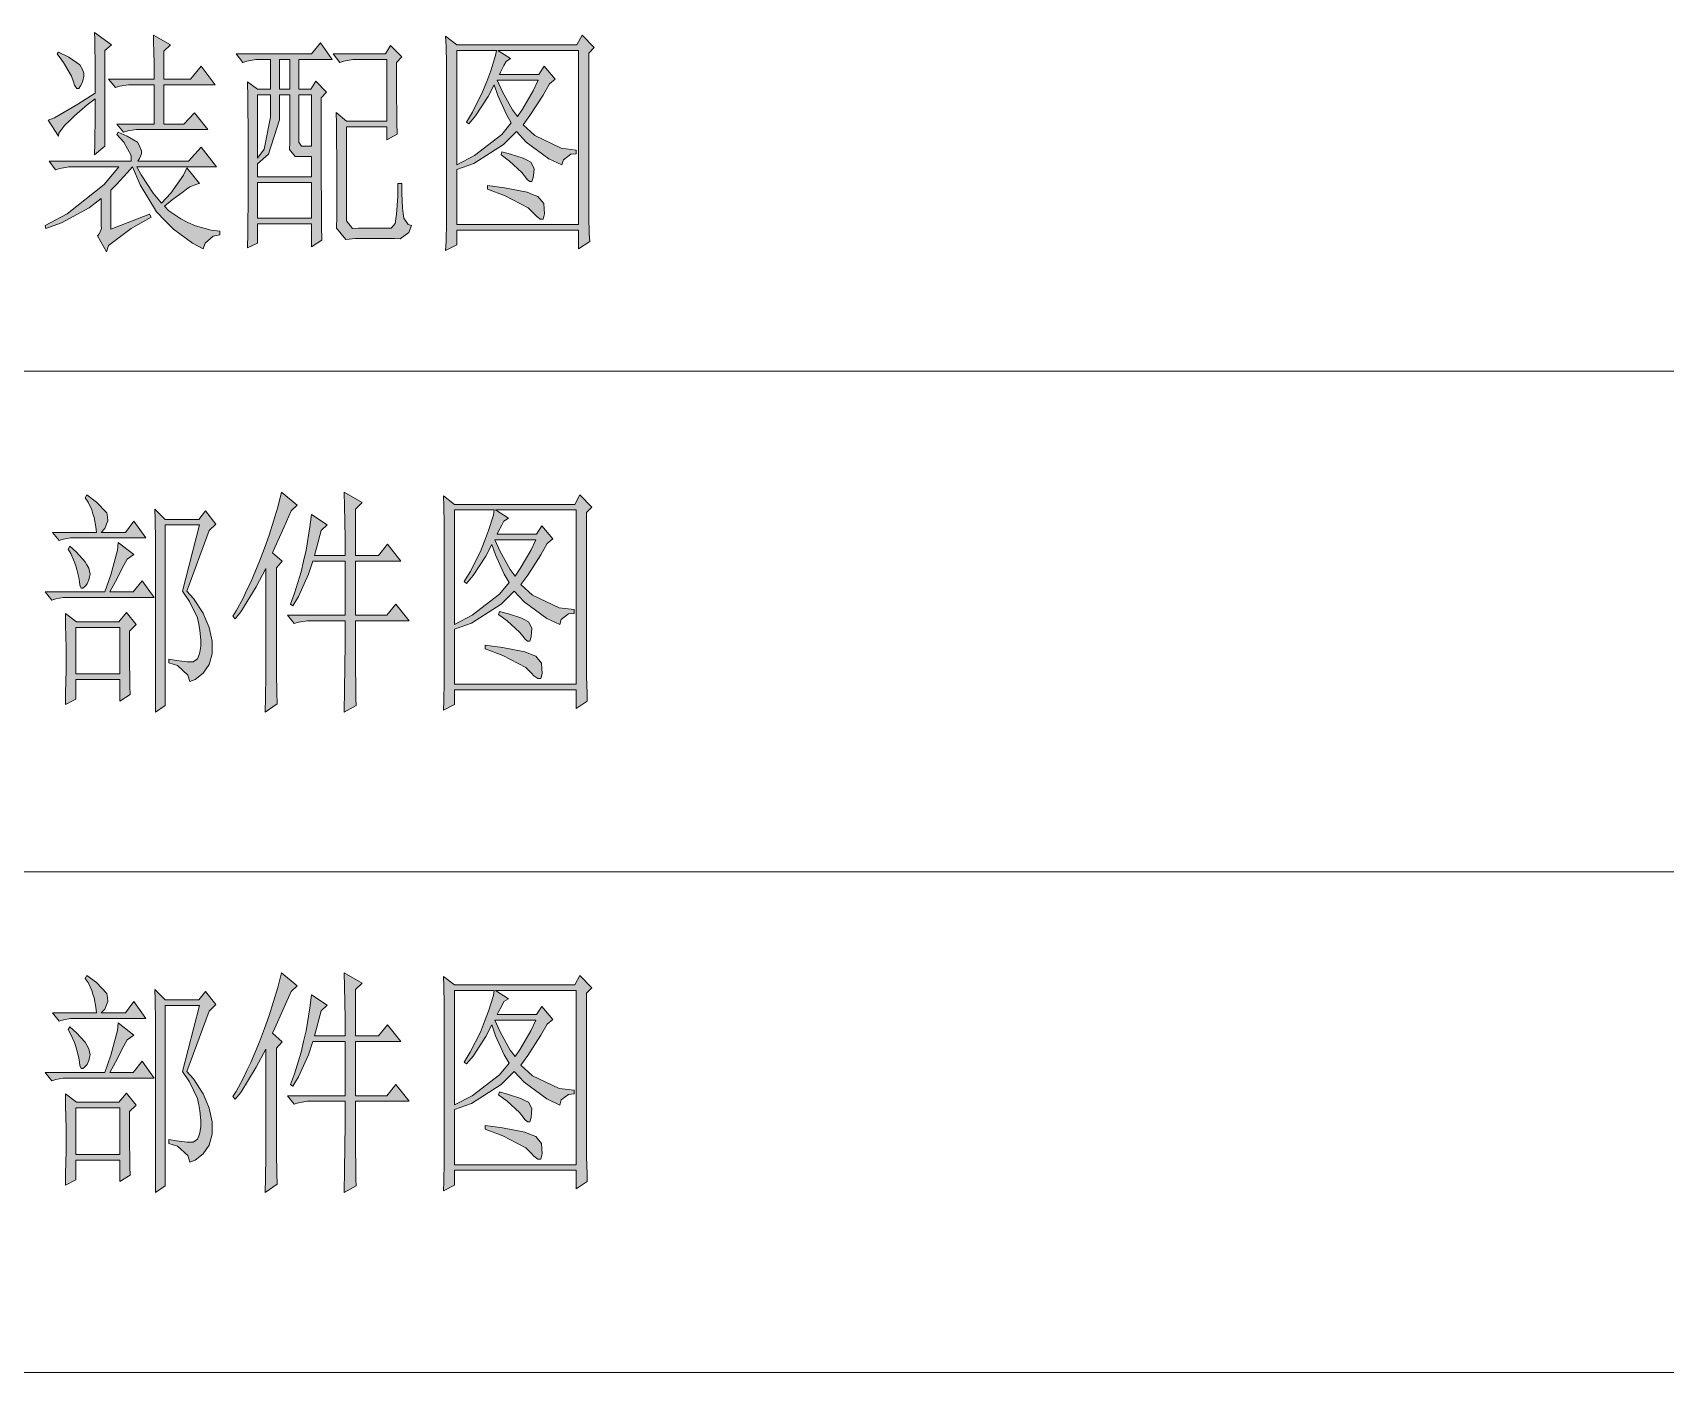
# Model space of a CAD drawing. Header units: millimetres. Extents: x 0 to 207, y 0 to 293.
# Drawn here: x 104.08 to 129.78, y 196.33 to 217.43 of the extents above; entities that cross this region are included whole.
import ezdxf

# ---------------------------------------------------------------- set-up
doc = ezdxf.new("R2010")
doc.units = ezdxf.units.MM

msp = doc.modelspace()

# ---------------------------------------------------------------- hatches: boundary and pattern name
h = msp.add_hatch(color=0)
h.dxf.hatch_style = 2
h.paths.add_polyline_path([(105.212444, 217.148833), (105.212444, 215.638944), (105.050167, 215.504889), (105.053694, 215.688333), (105.06075, 216.129306), (105.06075, 216.386833), (104.937278, 216.291583), (104.736194, 216.118722), (104.655056, 216.041111), (104.577444, 215.9635), (104.48925, 215.843556), (104.485722, 215.797694), (104.319917, 216.048167), (104.418694, 216.086972), (104.789111, 216.298639), (105.06075, 216.475028), (105.06075, 216.848972), (105.053694, 217.325222), (105.050167, 217.427528), (105.318278, 217.237028)])
h = msp.add_hatch(color=0)
h.dxf.hatch_style = 2
h.paths.add_polyline_path([(105.272417, 216.69375), (105.988556, 216.69375), (105.988556, 216.944222), (105.9815, 217.289944), (105.977972, 217.385194), (106.246083, 217.237028), (106.14025, 217.134722), (106.14025, 216.69375), (106.563583, 216.69375), (106.729389, 216.898361), (106.951639, 216.605556), (106.14025, 216.605556), (106.14025, 215.988194), (106.45775, 215.988194), (106.623556, 216.164583), (106.831694, 215.903528), (105.787472, 215.903528), (105.713389, 215.903528), (105.572278, 215.878833), (105.50525, 215.857667), (105.399417, 215.988194), (105.988556, 215.988194), (105.988556, 216.605556), (105.660472, 216.605556), (105.582861, 216.605556), (105.44175, 216.584389), (105.37825, 216.563222)])
h = msp.add_hatch(color=0)
h.paths.add_polyline_path([(108.61675, 216.400944), (108.61675, 215.504889), (108.623806, 214.383056), (108.630861, 214.157278), (108.465056, 214.054972), (108.465056, 214.418333), (107.618389, 214.418333), (107.618389, 214.111417), (107.456111, 214.037333), (107.463167, 214.266639), (107.466694, 214.912222), (107.466694, 215.332028), (107.466694, 215.748306), (107.463167, 216.408), (107.456111, 216.651417), (107.618389, 216.535), (107.819472, 216.535), (107.819472, 217.004194), (107.667778, 217.004194), (107.590167, 217.004194), (107.449056, 216.9795), (107.385556, 216.958333), (107.279722, 217.092389), (108.465056, 217.092389), (108.606167, 217.268778), (108.793139, 217.004194), (108.2675, 217.004194), (108.2675, 216.535), (108.454472, 216.535), (108.535611, 216.665528), (108.701417, 216.489139)])
h.paths.add_polyline_path([(107.960583, 216.446806), (107.960583, 216.055222), (107.79125, 215.515472), (107.618389, 215.36025), (107.618389, 215.155639), (108.465056, 215.155639), (108.465056, 215.476667), (108.302778, 215.476667), (108.207528, 215.476667), (108.119333, 215.586028), (108.126389, 215.695389), (108.126389, 216.446806)])
h.paths.add_polyline_path([(107.618389, 215.067444), (107.618389, 214.506528), (108.465056, 214.506528), (108.465056, 215.067444)])
h.paths.add_polyline_path([(108.2675, 216.446806), (108.2675, 215.769472), (108.2675, 215.702444), (108.306306, 215.638944), (108.348639, 215.638944), (108.465056, 215.638944), (108.465056, 216.446806)])
h.paths.add_polyline_path([(107.618389, 216.446806), (107.618389, 215.448444), (107.720694, 215.593083), (107.819472, 216.094028), (107.819472, 216.446806)])
h.paths.add_polyline_path([(107.960583, 217.004194), (107.960583, 216.535), (108.126389, 216.535), (108.126389, 217.004194)])
h = msp.add_hatch(color=0)
h.dxf.hatch_style = 2
h.paths.add_polyline_path([(109.805611, 216.958333), (109.805611, 216.577333), (109.809139, 216.012889), (109.816194, 215.829444), (109.650389, 215.74125), (109.650389, 215.945861), (109.018917, 215.945861), (109.018917, 214.59825), (109.018917, 214.464194), (109.110639, 214.340722), (109.205889, 214.347778), (109.675083, 214.347778), (109.720944, 214.347778), (109.780917, 214.421861), (109.7915, 214.495944), (109.805611, 214.5665), (109.82325, 214.845194), (109.826778, 215.053333), (109.88675, 215.053333), (109.88675, 214.898111), (109.897333, 214.66175), (109.911444, 214.580611), (109.922028, 214.503), (109.985528, 214.40775), (110.038444, 214.390111), (109.996111, 214.28075), (109.862056, 214.178444), (109.770333, 214.1855), (109.1565, 214.1855), (109.004806, 214.171389), (108.860167, 214.347778), (108.863694, 214.538278), (108.863694, 215.183861), (108.860167, 215.998778), (108.853111, 216.168111), (109.018917, 216.034056), (109.650389, 216.034056), (109.650389, 217.004194), (109.191778, 217.004194), (109.117694, 217.004194), (108.976583, 216.9795), (108.913083, 216.958333), (108.80725, 217.092389), (109.629222, 217.092389), (109.710361, 217.222917), (109.88675, 217.046528)])
h = msp.add_hatch(color=0)
h.paths.add_polyline_path([(112.832444, 217.1065), (112.832444, 214.668806), (112.832444, 214.524167), (112.8395, 214.259583), (112.846556, 214.139639), (112.670167, 214.023222), (112.670167, 214.316028), (110.754583, 214.316028), (110.754583, 214.083194), (110.578194, 213.995), (110.58525, 214.139639), (110.592306, 214.443028), (110.592306, 214.594722), (110.592306, 216.813694), (110.592306, 216.937167), (110.58525, 217.215861), (110.578194, 217.371083), (110.754583, 217.237028), (112.645472, 217.237028), (112.726611, 217.385194), (112.917111, 217.194694)])
h.paths.add_polyline_path([(110.754583, 214.404222), (112.670167, 214.404222), (112.670167, 217.148833), (111.400167, 217.148833), (111.60125, 217.018306), (111.530694, 216.972444), (111.495417, 216.908944), (111.4425, 216.803111), (111.424861, 216.767833), (112.04575, 216.767833), (112.130417, 216.898361), (112.303278, 216.69375), (112.211556, 216.619667), (112.112778, 216.443278), (111.904639, 216.12225), (111.798806, 215.974083), (111.98225, 215.808278), (112.398528, 215.607194), (112.634889, 215.578972), (112.634889, 215.519), (112.546694, 215.511944), (112.433806, 215.42375), (112.409111, 215.346139), (112.2045, 215.441389), (111.848194, 215.702444), (111.692972, 215.871778), (111.488361, 215.667167), (111.019167, 215.367306), (110.754583, 215.272056)])
h.paths.add_polyline_path([(110.754583, 217.148833), (110.754583, 215.346139), (111.02975, 215.490778), (111.460139, 215.822389), (111.611833, 216.005833), (111.534222, 216.136361), (111.400167, 216.43975), (111.343722, 216.605556), (111.248472, 216.422111), (111.047389, 216.115194), (110.941556, 215.991722), (110.906278, 216.019944), (111.001528, 216.175167), (111.160278, 216.492667), (111.223778, 216.658472), (111.290806, 216.824278), (111.364889, 217.067694), (111.379, 217.148833)])
h.paths.add_polyline_path([(111.389583, 216.679639), (111.470722, 216.496194), (111.629472, 216.210444), (111.707083, 216.108139), (111.788222, 216.224556), (111.954028, 216.510306), (112.035167, 216.679639)])
h = msp.add_hatch(color=0)
h.dxf.hatch_style = 2
h.paths.add_polyline_path([(104.485722, 217.120611), (104.644472, 217.039472), (104.820861, 216.923056), (104.842028, 216.88425), (104.863194, 216.848972), (104.884361, 216.789), (104.884361, 216.767833), (104.884361, 216.739611), (104.866722, 216.669056), (104.849083, 216.626722), (104.831444, 216.587917), (104.803222, 216.549111), (104.789111, 216.549111), (104.771472, 216.549111), (104.736194, 216.5985), (104.718556, 216.651417), (104.690333, 216.739611), (104.559806, 216.958333), (104.461028, 217.092389)])
h = msp.add_hatch(color=0)
h.dxf.hatch_style = 2
h.paths.add_polyline_path([(105.625194, 215.402583), (105.625194, 215.490778), (105.512306, 215.702444), (105.399417, 215.825917), (105.424111, 215.857667), (105.565222, 215.797694), (105.7275, 215.702444), (105.748667, 215.667167), (105.766306, 215.628361), (105.787472, 215.568389), (105.787472, 215.547222), (105.787472, 215.519), (105.75925, 215.444917), (105.731028, 215.402583), (106.528306, 215.402583), (106.729389, 215.621306), (106.972806, 215.314389), (105.716917, 215.314389), (105.783944, 215.187389), (105.974444, 214.901639), (106.104972, 214.742889), (106.253139, 214.901639), (106.450694, 215.180333), (106.503611, 215.300278), (106.704694, 215.049806), (106.658833, 215.04275), (106.553, 214.996889), (106.500083, 214.961611), (106.443639, 214.922806), (106.270778, 214.792278), (106.150833, 214.697028), (106.221389, 214.622944), (106.408361, 214.495944), (106.52125, 214.4395), (106.637667, 214.386583), (106.884611, 214.316028), (107.022194, 214.301917), (107.022194, 214.241944), (106.919889, 214.220778), (106.792889, 214.111417), (106.761139, 214.023222), (106.591806, 214.111417), (106.291944, 214.333667), (106.157889, 214.47125), (106.027361, 214.605306), (105.769833, 215.028639), (105.646361, 215.314389), (105.565222, 215.219139), (105.395889, 215.035694), (105.307694, 214.9475), (105.307694, 214.330139), (105.918, 214.5665), (105.942694, 214.520639), (105.625194, 214.34425), (105.272417, 214.072611), (105.237139, 213.977361), (105.096028, 214.227833), (105.131306, 214.263111), (105.159528, 214.34425), (105.156, 214.390111), (105.156, 214.813444), (104.9655, 214.668806), (104.531583, 214.432444), (104.284639, 214.34425), (104.274056, 214.390111), (104.619778, 214.573556), (105.201861, 215.035694), (105.434694, 215.314389), (104.718556, 215.314389), (104.644472, 215.314389), (104.503361, 215.289694), (104.436333, 215.268528), (104.334028, 215.402583)])
h = msp.add_hatch(color=0)
h.dxf.hatch_style = 2
h.paths.add_polyline_path([(111.460139, 215.55075), (111.60125, 215.511944), (111.798806, 215.448444), (111.858778, 215.416694), (111.91875, 215.388472), (111.971667, 215.289694), (111.964611, 215.219139), (111.957556, 215.148583), (111.936389, 215.081556), (111.91875, 215.081556), (111.901111, 215.081556), (111.858778, 215.116833), (111.834083, 215.152111), (111.777639, 215.226194), (111.583611, 215.402583), (111.449556, 215.504889)])
h = msp.add_hatch(color=0)
h.dxf.hatch_style = 2
h.paths.add_polyline_path([(111.237889, 215.021583), (111.506, 214.982778), (111.862306, 214.91575), (111.946972, 214.880472), (112.031639, 214.848722), (112.123361, 214.735833), (112.130417, 214.654694), (112.133944, 214.573556), (112.112778, 214.492417), (112.081028, 214.492417), (112.063389, 214.492417), (112.006944, 214.538278), (111.964611, 214.580611), (111.876417, 214.668806), (111.513056, 214.859306), (111.237889, 214.961611)])
h = msp.add_hatch(color=0)
h.dxf.hatch_style = 2
h.paths.add_polyline_path([(104.390472, 209.557056), (105.081917, 209.557056), (105.071333, 209.64525), (105.043111, 209.793417), (105.025472, 209.849861), (105.007833, 209.909833), (104.947861, 210.033306), (104.905528, 210.100333), (104.930222, 210.146194), (105.081917, 210.033306), (105.244194, 209.863972), (105.254778, 209.800472), (105.261833, 209.736972), (105.212444, 209.617028), (105.152472, 209.557056), (105.540528, 209.557056), (105.671056, 209.733444), (105.858028, 209.468861), (104.718556, 209.468861), (104.672694, 209.468861), (104.559806, 209.447694), (104.496306, 209.426528)])
h = msp.add_hatch(color=0)
h.dxf.hatch_style = 2
h.paths.add_polyline_path([(107.738333, 206.727778), (107.741861, 206.953556), (107.748917, 207.306333), (107.748917, 207.429806), (107.748917, 208.985556), (107.597222, 208.699806), (107.353806, 208.304694), (107.265611, 208.195333), (107.230333, 208.237667), (107.279722, 208.318806), (107.389083, 208.523417), (107.449056, 208.650417), (107.512556, 208.773889), (107.650139, 209.101972), (107.724222, 209.310111), (107.801833, 209.514722), (107.935889, 209.955694), (107.995861, 210.188528), (108.242806, 209.983917), (108.147556, 209.895722), (108.034667, 209.64525), (107.890028, 209.317167), (107.85475, 209.236028), (108.006444, 209.101972), (107.914722, 208.999667), (107.914722, 207.475667), (107.914722, 207.341611), (107.91825, 207.034694), (107.925306, 206.858306)])
h = msp.add_hatch(color=0)
h.dxf.hatch_style = 2
h.paths.add_polyline_path([(108.994222, 209.193694), (108.994222, 209.472389), (108.987167, 209.969806), (108.980111, 210.188528), (109.262333, 210.029778), (109.1565, 209.923944), (109.1565, 209.193694), (109.523389, 209.193694), (109.660972, 209.370083), (109.872639, 209.1055), (109.1565, 209.1055), (109.1565, 208.251778), (109.650389, 208.251778), (109.7915, 208.428167), (110.003167, 208.163583), (109.1565, 208.163583), (109.1565, 207.606194), (109.163556, 206.939444), (109.170611, 206.830083), (108.980111, 206.727778), (108.987167, 207.084083), (108.994222, 207.80375), (108.994222, 208.163583), (108.475639, 208.163583), (108.401556, 208.163583), (108.260444, 208.142417), (108.193417, 208.12125), (108.087583, 208.251778), (108.994222, 208.251778), (108.994222, 209.1055), (108.48975, 209.1055), (108.419194, 208.897361), (108.260444, 208.548111), (108.17225, 208.399944), (108.136972, 208.428167), (108.200472, 208.5975), (108.302778, 208.936167), (108.341583, 209.1055), (108.380389, 209.274833), (108.440361, 209.641722), (108.465056, 209.839278), (108.712, 209.677), (108.61675, 209.588806), (108.595583, 209.507667), (108.542667, 209.310111), (108.510917, 209.193694)])
h = msp.add_hatch(color=0)
h.paths.add_polyline_path([(112.797167, 209.8675), (112.797167, 207.429806), (112.797167, 207.285167), (112.804222, 207.020583), (112.80775, 206.900639), (112.634889, 206.784222), (112.634889, 207.077028), (110.719306, 207.077028), (110.719306, 206.844194), (110.542917, 206.756), (110.549972, 206.900639), (110.5535, 207.204028), (110.5535, 207.355722), (110.5535, 209.574694), (110.5535, 209.698167), (110.549972, 209.976861), (110.542917, 210.132083), (110.719306, 209.998028), (112.610194, 209.998028), (112.691333, 210.146194), (112.878306, 209.955694)])
h.paths.add_polyline_path([(110.719306, 207.165222), (112.634889, 207.165222), (112.634889, 209.909833), (111.364889, 209.909833), (111.565972, 209.779306), (111.495417, 209.733444), (111.460139, 209.669944), (111.407222, 209.564111), (111.389583, 209.528833), (112.010472, 209.528833), (112.091611, 209.659361), (112.268, 209.45475), (112.176278, 209.380667), (112.073972, 209.204278), (111.869361, 208.88325), (111.763528, 208.735083), (111.946972, 208.569278), (112.36325, 208.368194), (112.599611, 208.339972), (112.599611, 208.28), (112.511417, 208.272944), (112.398528, 208.18475), (112.373833, 208.107139), (112.169222, 208.202389), (111.812917, 208.463444), (111.657694, 208.632778), (111.453083, 208.428167), (110.983889, 208.128306), (110.719306, 208.033056)])
h.paths.add_polyline_path([(110.719306, 209.909833), (110.719306, 208.107139), (110.994472, 208.251778), (111.424861, 208.583389), (111.576556, 208.766833), (111.498944, 208.897361), (111.364889, 209.20075), (111.304917, 209.366556), (111.213194, 209.183111), (111.012111, 208.876194), (110.906278, 208.752722), (110.871, 208.780944), (110.96625, 208.936167), (111.125, 209.253667), (111.1885, 209.419472), (111.252, 209.585278), (111.329611, 209.828694), (111.340194, 209.909833)])
h.paths.add_polyline_path([(111.354306, 209.440639), (111.435444, 209.257194), (111.594194, 208.971444), (111.671806, 208.869139), (111.752944, 208.985556), (111.91875, 209.271306), (111.999889, 209.440639)])
h = msp.add_hatch(color=0)
h.dxf.hatch_style = 2
h.paths.add_polyline_path([(106.009722, 206.727778), (106.009722, 209.250139), (106.009722, 209.426528), (106.006194, 209.761667), (105.999139, 209.923944), (106.164944, 209.761667), (106.690583, 209.761667), (106.796417, 209.895722), (106.962222, 209.687583), (106.856389, 209.585278), (106.503611, 208.632778), (106.609444, 208.516361), (106.761139, 208.283528), (106.810528, 208.170639), (106.856389, 208.05775), (106.90225, 207.842556), (106.90225, 207.743778), (106.90225, 207.645), (106.856389, 207.475667), (106.810528, 207.408639), (106.761139, 207.338083), (106.634139, 207.239306), (106.549472, 207.207556), (106.52125, 207.309861), (106.358972, 207.458028), (106.221389, 207.503889), (106.221389, 207.560333), (106.341333, 207.539167), (106.507139, 207.518), (106.556528, 207.518), (106.605917, 207.518), (106.672944, 207.567389), (106.690583, 207.620306), (106.708222, 207.669694), (106.725861, 207.764944), (106.725861, 207.810806), (106.725861, 207.860194), (106.708222, 208.011889), (106.690583, 208.110667), (106.672944, 208.209444), (106.545944, 208.4705), (106.433056, 208.632778), (106.704694, 209.673472), (106.164944, 209.673472), (106.164944, 206.830083)])
h = msp.add_hatch(color=0)
h.dxf.hatch_style = 2
h.paths.add_polyline_path([(105.212444, 208.618667), (105.307694, 208.890306), (105.413528, 209.278361), (105.424111, 209.398306), (105.671056, 209.207806), (105.565222, 209.133722), (105.512306, 209.038472), (105.37825, 208.780944), (105.293583, 208.618667), (105.656944, 208.618667), (105.798056, 208.795056), (105.988556, 208.530472), (104.602139, 208.530472), (104.556278, 208.530472), (104.443389, 208.509306), (104.379889, 208.488139), (104.274056, 208.618667)])
h = msp.add_hatch(color=0)
h.dxf.hatch_style = 2
h.paths.add_polyline_path([(104.662111, 209.338333), (104.767944, 209.243083), (104.902, 209.094917), (104.930222, 209.045528), (104.958444, 208.992611), (104.979611, 208.897361), (104.972556, 208.855028), (104.961972, 208.809167), (104.93375, 208.745667), (104.912583, 208.720972), (104.891417, 208.699806), (104.866722, 208.678639), (104.842028, 208.678639), (104.820861, 208.728028), (104.813806, 208.780944), (104.803222, 208.847972), (104.771472, 208.971444), (104.753833, 209.031417), (104.736194, 209.087861), (104.67975, 209.221917), (104.637417, 209.292472)])
h = msp.add_hatch(color=0)
h.paths.add_polyline_path([(104.591556, 206.844194), (104.595083, 207.027639), (104.602139, 207.383944), (104.602139, 207.560333), (104.602139, 207.736722), (104.595083, 208.096556), (104.591556, 208.28), (104.767944, 208.149472), (105.434694, 208.149472), (105.554639, 208.297639), (105.706333, 208.103611), (105.6005, 208.001306), (105.6005, 207.627361), (105.607556, 207.129944), (105.611083, 207.002944), (105.448806, 206.900639), (105.448806, 207.239306), (104.753833, 207.239306), (104.753833, 206.928861)])
h.paths.add_polyline_path([(104.753833, 208.061278), (104.753833, 207.3275), (105.448806, 207.3275), (105.448806, 208.061278)])
h = msp.add_hatch(color=0)
h.dxf.hatch_style = 2
h.paths.add_polyline_path([(111.424861, 208.31175), (111.565972, 208.272944), (111.763528, 208.209444), (111.8235, 208.177694), (111.883472, 208.149472), (111.936389, 208.050694), (111.929333, 207.980139), (111.922278, 207.909583), (111.901111, 207.842556), (111.883472, 207.842556), (111.865833, 207.842556), (111.8235, 207.877833), (111.798806, 207.916639), (111.742361, 207.987194), (111.548333, 208.163583), (111.41075, 208.265889)])
h = msp.add_hatch(color=0)
h.dxf.hatch_style = 2
h.paths.add_polyline_path([(111.199083, 207.782583), (111.470722, 207.743778), (111.827028, 207.67675), (111.911694, 207.641472), (111.996361, 207.609722), (112.088083, 207.496833), (112.091611, 207.415694), (112.098667, 207.334556), (112.073972, 207.253417), (112.04575, 207.253417), (112.028111, 207.253417), (111.968139, 207.299278), (111.929333, 207.341611), (111.841139, 207.429806), (111.477778, 207.620306), (111.199083, 207.722611)])
h = msp.add_hatch(color=0)
h.dxf.hatch_style = 2
h.paths.add_polyline_path([(104.390472, 201.989972), (105.081917, 201.989972), (105.071333, 202.078167), (105.043111, 202.226333), (105.025472, 202.282778), (105.007833, 202.34275), (104.947861, 202.466222), (104.905528, 202.53325), (104.930222, 202.579111), (105.081917, 202.466222), (105.244194, 202.293361), (105.254778, 202.233389), (105.261833, 202.169889), (105.212444, 202.049944), (105.152472, 201.989972), (105.540528, 201.989972), (105.671056, 202.166361), (105.858028, 201.901778), (104.718556, 201.901778), (104.672694, 201.901778), (104.559806, 201.880611), (104.496306, 201.859444)])
h = msp.add_hatch(color=0)
h.dxf.hatch_style = 2
h.paths.add_polyline_path([(107.738333, 199.160694), (107.741861, 199.386472), (107.748917, 199.73925), (107.748917, 199.862722), (107.748917, 201.418472), (107.597222, 201.132722), (107.353806, 200.737611), (107.265611, 200.62825), (107.230333, 200.670583), (107.279722, 200.751722), (107.389083, 200.956333), (107.449056, 201.079806), (107.512556, 201.206806), (107.650139, 201.534889), (107.724222, 201.743028), (107.801833, 201.947639), (107.935889, 202.388611), (107.995861, 202.621444), (108.242806, 202.416833), (108.147556, 202.328639), (108.034667, 202.078167), (107.890028, 201.750083), (107.85475, 201.668944), (108.006444, 201.534889), (107.914722, 201.432583), (107.914722, 199.908583), (107.914722, 199.774528), (107.91825, 199.467611), (107.925306, 199.291222)])
h = msp.add_hatch(color=0)
h.dxf.hatch_style = 2
h.paths.add_polyline_path([(108.994222, 201.626611), (108.994222, 201.905306), (108.987167, 202.402722), (108.980111, 202.621444), (109.262333, 202.459167), (109.1565, 202.356861), (109.1565, 201.626611), (109.523389, 201.626611), (109.660972, 201.799472), (109.872639, 201.538417), (109.1565, 201.538417), (109.1565, 200.684694), (109.650389, 200.684694), (109.7915, 200.861083), (110.003167, 200.5965), (109.1565, 200.5965), (109.1565, 200.039111), (109.163556, 199.372361), (109.170611, 199.263), (108.980111, 199.160694), (108.987167, 199.517), (108.994222, 200.236667), (108.994222, 200.5965), (108.475639, 200.5965), (108.401556, 200.5965), (108.260444, 200.575333), (108.193417, 200.550639), (108.087583, 200.684694), (108.994222, 200.684694), (108.994222, 201.538417), (108.48975, 201.538417), (108.419194, 201.330278), (108.260444, 200.981028), (108.17225, 200.832861), (108.136972, 200.861083), (108.200472, 201.030417), (108.302778, 201.369083), (108.341583, 201.538417), (108.380389, 201.704222), (108.440361, 202.071111), (108.465056, 202.272194), (108.712, 202.109917), (108.61675, 202.021722), (108.595583, 201.940583), (108.542667, 201.743028), (108.510917, 201.626611)])
h = msp.add_hatch(color=0)
h.paths.add_polyline_path([(112.797167, 202.300417), (112.797167, 199.862722), (112.797167, 199.714556), (112.804222, 199.4535), (112.80775, 199.333556), (112.634889, 199.217139), (112.634889, 199.509944), (110.719306, 199.509944), (110.719306, 199.277111), (110.542917, 199.188917), (110.549972, 199.333556), (110.5535, 199.636944), (110.5535, 199.788639), (110.5535, 202.007611), (110.5535, 202.131083), (110.549972, 202.409778), (110.542917, 202.565), (110.719306, 202.430944), (112.610194, 202.430944), (112.691333, 202.579111), (112.878306, 202.385083)])
h.paths.add_polyline_path([(110.719306, 199.598139), (112.634889, 199.598139), (112.634889, 202.34275), (111.364889, 202.34275), (111.565972, 202.212222), (111.495417, 202.166361), (111.460139, 202.102861), (111.407222, 201.997028), (111.389583, 201.96175), (112.010472, 201.96175), (112.091611, 202.092278), (112.268, 201.887667), (112.176278, 201.813583), (112.073972, 201.637194), (111.869361, 201.316167), (111.763528, 201.168), (111.946972, 200.998667), (112.36325, 200.801111), (112.599611, 200.772889), (112.599611, 200.712917), (112.511417, 200.705861), (112.398528, 200.617667), (112.373833, 200.536528), (112.169222, 200.635306), (111.812917, 200.896361), (111.657694, 201.065694), (111.453083, 200.861083), (110.983889, 200.561222), (110.719306, 200.465972)])
h.paths.add_polyline_path([(110.719306, 202.34275), (110.719306, 200.540056), (110.994472, 200.684694), (111.424861, 201.016306), (111.576556, 201.19975), (111.498944, 201.330278), (111.364889, 201.630139), (111.304917, 201.799472), (111.213194, 201.616028), (111.012111, 201.309111), (110.906278, 201.185639), (110.871, 201.213861), (110.96625, 201.369083), (111.125, 201.686583), (111.1885, 201.852389), (111.252, 202.018194), (111.329611, 202.261611), (111.340194, 202.34275)])
h.paths.add_polyline_path([(111.354306, 201.873556), (111.435444, 201.690111), (111.594194, 201.404361), (111.671806, 201.302056), (111.752944, 201.418472), (111.91875, 201.704222), (111.999889, 201.873556)])
h = msp.add_hatch(color=0)
h.dxf.hatch_style = 2
h.paths.add_polyline_path([(106.009722, 199.160694), (106.009722, 201.683056), (106.009722, 201.859444), (106.006194, 202.194583), (105.999139, 202.356861), (106.164944, 202.194583), (106.690583, 202.194583), (106.796417, 202.328639), (106.962222, 202.1205), (106.856389, 202.018194), (106.503611, 201.065694), (106.609444, 200.949278), (106.761139, 200.716444), (106.810528, 200.603556), (106.856389, 200.490667), (106.90225, 200.275472), (106.90225, 200.176694), (106.90225, 200.077917), (106.856389, 199.908583), (106.810528, 199.838028), (106.761139, 199.771), (106.634139, 199.672222), (106.549472, 199.640472), (106.52125, 199.742778), (106.358972, 199.890944), (106.221389, 199.933278), (106.221389, 199.99325), (106.341333, 199.972083), (106.507139, 199.950917), (106.556528, 199.950917), (106.605917, 199.950917), (106.672944, 200.000306), (106.690583, 200.053222), (106.708222, 200.102611), (106.725861, 200.197861), (106.725861, 200.243722), (106.725861, 200.293111), (106.708222, 200.444806), (106.690583, 200.543583), (106.672944, 200.642361), (106.545944, 200.903417), (106.433056, 201.065694), (106.704694, 202.106389), (106.164944, 202.106389), (106.164944, 199.263)])
h = msp.add_hatch(color=0)
h.dxf.hatch_style = 2
h.paths.add_polyline_path([(105.212444, 201.051583), (105.307694, 201.323222), (105.413528, 201.711278), (105.424111, 201.831222), (105.671056, 201.640722), (105.565222, 201.566639), (105.512306, 201.471389), (105.37825, 201.213861), (105.293583, 201.051583), (105.656944, 201.051583), (105.798056, 201.227972), (105.988556, 200.963389), (104.602139, 200.963389), (104.556278, 200.963389), (104.443389, 200.942222), (104.379889, 200.921056), (104.274056, 201.051583)])
h = msp.add_hatch(color=0)
h.dxf.hatch_style = 2
h.paths.add_polyline_path([(104.662111, 201.77125), (104.767944, 201.676), (104.902, 201.527833), (104.930222, 201.478444), (104.958444, 201.425528), (104.979611, 201.330278), (104.972556, 201.287944), (104.961972, 201.242083), (104.93375, 201.178583), (104.912583, 201.153889), (104.891417, 201.132722), (104.866722, 201.111556), (104.842028, 201.111556), (104.820861, 201.160944), (104.813806, 201.213861), (104.803222, 201.280889), (104.771472, 201.404361), (104.753833, 201.460806), (104.736194, 201.520778), (104.67975, 201.651306), (104.637417, 201.725389)])
h = msp.add_hatch(color=0)
h.dxf.hatch_style = 2
h.paths.add_polyline_path([(111.424861, 200.744667), (111.565972, 200.705861), (111.763528, 200.642361), (111.8235, 200.610611), (111.883472, 200.582389), (111.936389, 200.483611), (111.929333, 200.413056), (111.922278, 200.3425), (111.901111, 200.275472), (111.883472, 200.275472), (111.865833, 200.275472), (111.8235, 200.31075), (111.798806, 200.346028), (111.742361, 200.420111), (111.548333, 200.5965), (111.41075, 200.698806)])
h = msp.add_hatch(color=0)
h.paths.add_polyline_path([(104.591556, 199.273583), (104.595083, 199.457028), (104.602139, 199.816861), (104.602139, 199.99325), (104.602139, 200.169639), (104.595083, 200.529472), (104.591556, 200.712917), (104.767944, 200.582389), (105.434694, 200.582389), (105.554639, 200.727028), (105.706333, 200.536528), (105.6005, 200.434222), (105.6005, 200.060278), (105.607556, 199.562861), (105.611083, 199.435861), (105.448806, 199.333556), (105.448806, 199.672222), (104.753833, 199.672222), (104.753833, 199.361778)])
h.paths.add_polyline_path([(104.753833, 200.494194), (104.753833, 199.760417), (105.448806, 199.760417), (105.448806, 200.494194)])
h = msp.add_hatch(color=0)
h.dxf.hatch_style = 2
h.paths.add_polyline_path([(111.199083, 200.2155), (111.470722, 200.176694), (111.827028, 200.109667), (111.911694, 200.074389), (111.996361, 200.042639), (112.088083, 199.92975), (112.091611, 199.848611), (112.098667, 199.767472), (112.073972, 199.686333), (112.04575, 199.686333), (112.028111, 199.686333), (111.968139, 199.732194), (111.929333, 199.774528), (111.841139, 199.862722), (111.477778, 200.053222), (111.199083, 200.155528)])

# ---------------------------------------------------------------- linework, layer by layer
at = {"color": 0, "lineweight": 0}
for points in [[(105.212444, 217.148833), (105.212444, 215.638944), (105.050167, 215.504889), (105.053694, 215.688333), (105.06075, 216.129306), (105.06075, 216.386833), (104.937278, 216.291583), (104.736194, 216.118722), (104.655056, 216.041111), (104.577444, 215.9635), (104.48925, 215.843556), (104.485722, 215.797694), (104.319917, 216.048167), (104.418694, 216.086972), (104.789111, 216.298639), (105.06075, 216.475028), (105.06075, 216.848972), (105.053694, 217.325222), (105.050167, 217.427528), (105.318278, 217.237028)], [(105.272417, 216.69375), (105.988556, 216.69375), (105.988556, 216.944222), (105.9815, 217.289944), (105.977972, 217.385194), (106.246083, 217.237028), (106.14025, 217.134722), (106.14025, 216.69375), (106.563583, 216.69375), (106.729389, 216.898361), (106.951639, 216.605556), (106.14025, 216.605556), (106.14025, 215.988194), (106.45775, 215.988194), (106.623556, 216.164583), (106.831694, 215.903528), (105.787472, 215.903528), (105.713389, 215.903528), (105.572278, 215.878833), (105.50525, 215.857667), (105.399417, 215.988194), (105.988556, 215.988194), (105.988556, 216.605556), (105.660472, 216.605556), (105.582861, 216.605556), (105.44175, 216.584389), (105.37825, 216.563222)], [(108.61675, 216.400944), (108.61675, 215.504889), (108.623806, 214.383056), (108.630861, 214.157278), (108.465056, 214.054972), (108.465056, 214.418333), (107.618389, 214.418333), (107.618389, 214.111417), (107.456111, 214.037333), (107.463167, 214.266639), (107.466694, 214.912222), (107.466694, 215.332028), (107.466694, 215.748306), (107.463167, 216.408), (107.456111, 216.651417), (107.618389, 216.535), (107.819472, 216.535), (107.819472, 217.004194), (107.667778, 217.004194), (107.590167, 217.004194), (107.449056, 216.9795), (107.385556, 216.958333), (107.279722, 217.092389), (108.465056, 217.092389), (108.606167, 217.268778), (108.793139, 217.004194), (108.2675, 217.004194), (108.2675, 216.535), (108.454472, 216.535), (108.535611, 216.665528), (108.701417, 216.489139)], [(109.805611, 216.958333), (109.805611, 216.577333), (109.809139, 216.012889), (109.816194, 215.829444), (109.650389, 215.74125), (109.650389, 215.945861), (109.018917, 215.945861), (109.018917, 214.59825), (109.018917, 214.464194), (109.110639, 214.340722), (109.205889, 214.347778), (109.675083, 214.347778), (109.720944, 214.347778), (109.780917, 214.421861), (109.7915, 214.495944), (109.805611, 214.5665), (109.82325, 214.845194), (109.826778, 215.053333), (109.88675, 215.053333), (109.88675, 214.898111), (109.897333, 214.66175), (109.911444, 214.580611), (109.922028, 214.503), (109.985528, 214.40775), (110.038444, 214.390111), (109.996111, 214.28075), (109.862056, 214.178444), (109.770333, 214.1855), (109.1565, 214.1855), (109.004806, 214.171389), (108.860167, 214.347778), (108.863694, 214.538278), (108.863694, 215.183861), (108.860167, 215.998778), (108.853111, 216.168111), (109.018917, 216.034056), (109.650389, 216.034056), (109.650389, 217.004194), (109.191778, 217.004194), (109.117694, 217.004194), (108.976583, 216.9795), (108.913083, 216.958333), (108.80725, 217.092389), (109.629222, 217.092389), (109.710361, 217.222917), (109.88675, 217.046528)], [(112.832444, 217.1065), (112.832444, 214.668806), (112.832444, 214.524167), (112.8395, 214.259583), (112.846556, 214.139639), (112.670167, 214.023222), (112.670167, 214.316028), (110.754583, 214.316028), (110.754583, 214.083194), (110.578194, 213.995), (110.58525, 214.139639), (110.592306, 214.443028), (110.592306, 214.594722), (110.592306, 216.813694), (110.592306, 216.937167), (110.58525, 217.215861), (110.578194, 217.371083), (110.754583, 217.237028), (112.645472, 217.237028), (112.726611, 217.385194), (112.917111, 217.194694)], [(104.485722, 217.120611), (104.644472, 217.039472), (104.820861, 216.923056), (104.842028, 216.88425), (104.863194, 216.848972), (104.884361, 216.789), (104.884361, 216.767833), (104.884361, 216.739611), (104.866722, 216.669056), (104.849083, 216.626722), (104.831444, 216.587917), (104.803222, 216.549111), (104.789111, 216.549111), (104.771472, 216.549111), (104.736194, 216.5985), (104.718556, 216.651417), (104.690333, 216.739611), (104.559806, 216.958333), (104.461028, 217.092389)], [(107.960583, 217.004194), (107.960583, 216.535), (108.126389, 216.535), (108.126389, 217.004194)], [(110.754583, 214.404222), (112.670167, 214.404222), (112.670167, 217.148833), (111.400167, 217.148833), (111.60125, 217.018306), (111.530694, 216.972444), (111.495417, 216.908944), (111.4425, 216.803111), (111.424861, 216.767833), (112.04575, 216.767833), (112.130417, 216.898361), (112.303278, 216.69375), (112.211556, 216.619667), (112.112778, 216.443278), (111.904639, 216.12225), (111.798806, 215.974083), (111.98225, 215.808278), (112.398528, 215.607194), (112.634889, 215.578972), (112.634889, 215.519), (112.546694, 215.511944), (112.433806, 215.42375), (112.409111, 215.346139), (112.2045, 215.441389), (111.848194, 215.702444), (111.692972, 215.871778), (111.488361, 215.667167), (111.019167, 215.367306), (110.754583, 215.272056)], [(110.754583, 217.148833), (110.754583, 215.346139), (111.02975, 215.490778), (111.460139, 215.822389), (111.611833, 216.005833), (111.534222, 216.136361), (111.400167, 216.43975), (111.343722, 216.605556), (111.248472, 216.422111), (111.047389, 216.115194), (110.941556, 215.991722), (110.906278, 216.019944), (111.001528, 216.175167), (111.160278, 216.492667), (111.223778, 216.658472), (111.290806, 216.824278), (111.364889, 217.067694), (111.379, 217.148833)], [(111.389583, 216.679639), (111.470722, 216.496194), (111.629472, 216.210444), (111.707083, 216.108139), (111.788222, 216.224556), (111.954028, 216.510306), (112.035167, 216.679639)], [(107.960583, 216.446806), (107.960583, 216.055222), (107.79125, 215.515472), (107.618389, 215.36025), (107.618389, 215.155639), (108.465056, 215.155639), (108.465056, 215.476667), (108.302778, 215.476667), (108.207528, 215.476667), (108.119333, 215.586028), (108.126389, 215.695389), (108.126389, 216.446806)], [(107.618389, 216.446806), (107.618389, 215.448444), (107.720694, 215.593083), (107.819472, 216.094028), (107.819472, 216.446806)], [(108.2675, 216.446806), (108.2675, 215.769472), (108.2675, 215.702444), (108.306306, 215.638944), (108.348639, 215.638944), (108.465056, 215.638944), (108.465056, 216.446806)], [(105.625194, 215.402583), (105.625194, 215.490778), (105.512306, 215.702444), (105.399417, 215.825917), (105.424111, 215.857667), (105.565222, 215.797694), (105.7275, 215.702444), (105.748667, 215.667167), (105.766306, 215.628361), (105.787472, 215.568389), (105.787472, 215.547222), (105.787472, 215.519), (105.75925, 215.444917), (105.731028, 215.402583), (106.528306, 215.402583), (106.729389, 215.621306), (106.972806, 215.314389), (105.716917, 215.314389), (105.783944, 215.187389), (105.974444, 214.901639), (106.104972, 214.742889), (106.253139, 214.901639), (106.450694, 215.180333), (106.503611, 215.300278), (106.704694, 215.049806), (106.658833, 215.04275), (106.553, 214.996889), (106.500083, 214.961611), (106.443639, 214.922806), (106.270778, 214.792278), (106.150833, 214.697028), (106.221389, 214.622944), (106.408361, 214.495944), (106.52125, 214.4395), (106.637667, 214.386583), (106.884611, 214.316028), (107.022194, 214.301917), (107.022194, 214.241944), (106.919889, 214.220778), (106.792889, 214.111417), (106.761139, 214.023222), (106.591806, 214.111417), (106.291944, 214.333667), (106.157889, 214.47125), (106.027361, 214.605306), (105.769833, 215.028639), (105.646361, 215.314389), (105.565222, 215.219139), (105.395889, 215.035694), (105.307694, 214.9475), (105.307694, 214.330139), (105.918, 214.5665), (105.942694, 214.520639), (105.625194, 214.34425), (105.272417, 214.072611), (105.237139, 213.977361), (105.096028, 214.227833), (105.131306, 214.263111), (105.159528, 214.34425), (105.156, 214.390111), (105.156, 214.813444), (104.9655, 214.668806), (104.531583, 214.432444), (104.284639, 214.34425), (104.274056, 214.390111), (104.619778, 214.573556), (105.201861, 215.035694), (105.434694, 215.314389), (104.718556, 215.314389), (104.644472, 215.314389), (104.503361, 215.289694), (104.436333, 215.268528), (104.334028, 215.402583)], [(111.460139, 215.55075), (111.60125, 215.511944), (111.798806, 215.448444), (111.858778, 215.416694), (111.91875, 215.388472), (111.971667, 215.289694), (111.964611, 215.219139), (111.957556, 215.148583), (111.936389, 215.081556), (111.91875, 215.081556), (111.901111, 215.081556), (111.858778, 215.116833), (111.834083, 215.152111), (111.777639, 215.226194), (111.583611, 215.402583), (111.449556, 215.504889)], [(107.618389, 215.067444), (107.618389, 214.506528), (108.465056, 214.506528), (108.465056, 215.067444)], [(111.237889, 215.021583), (111.506, 214.982778), (111.862306, 214.91575), (111.946972, 214.880472), (112.031639, 214.848722), (112.123361, 214.735833), (112.130417, 214.654694), (112.133944, 214.573556), (112.112778, 214.492417), (112.081028, 214.492417), (112.063389, 214.492417), (112.006944, 214.538278), (111.964611, 214.580611), (111.876417, 214.668806), (111.513056, 214.859306), (111.237889, 214.961611)], [(104.390472, 209.557056), (105.081917, 209.557056), (105.071333, 209.64525), (105.043111, 209.793417), (105.025472, 209.849861), (105.007833, 209.909833), (104.947861, 210.033306), (104.905528, 210.100333), (104.930222, 210.146194), (105.081917, 210.033306), (105.244194, 209.863972), (105.254778, 209.800472), (105.261833, 209.736972), (105.212444, 209.617028), (105.152472, 209.557056), (105.540528, 209.557056), (105.671056, 209.733444), (105.858028, 209.468861), (104.718556, 209.468861), (104.672694, 209.468861), (104.559806, 209.447694), (104.496306, 209.426528)], [(107.738333, 206.727778), (107.741861, 206.953556), (107.748917, 207.306333), (107.748917, 207.429806), (107.748917, 208.985556), (107.597222, 208.699806), (107.353806, 208.304694), (107.265611, 208.195333), (107.230333, 208.237667), (107.279722, 208.318806), (107.389083, 208.523417), (107.449056, 208.650417), (107.512556, 208.773889), (107.650139, 209.101972), (107.724222, 209.310111), (107.801833, 209.514722), (107.935889, 209.955694), (107.995861, 210.188528), (108.242806, 209.983917), (108.147556, 209.895722), (108.034667, 209.64525), (107.890028, 209.317167), (107.85475, 209.236028), (108.006444, 209.101972), (107.914722, 208.999667), (107.914722, 207.475667), (107.914722, 207.341611), (107.91825, 207.034694), (107.925306, 206.858306)], [(108.994222, 209.193694), (108.994222, 209.472389), (108.987167, 209.969806), (108.980111, 210.188528), (109.262333, 210.029778), (109.1565, 209.923944), (109.1565, 209.193694), (109.523389, 209.193694), (109.660972, 209.370083), (109.872639, 209.1055), (109.1565, 209.1055), (109.1565, 208.251778), (109.650389, 208.251778), (109.7915, 208.428167), (110.003167, 208.163583), (109.1565, 208.163583), (109.1565, 207.606194), (109.163556, 206.939444), (109.170611, 206.830083), (108.980111, 206.727778), (108.987167, 207.084083), (108.994222, 207.80375), (108.994222, 208.163583), (108.475639, 208.163583), (108.401556, 208.163583), (108.260444, 208.142417), (108.193417, 208.12125), (108.087583, 208.251778), (108.994222, 208.251778), (108.994222, 209.1055), (108.48975, 209.1055), (108.419194, 208.897361), (108.260444, 208.548111), (108.17225, 208.399944), (108.136972, 208.428167), (108.200472, 208.5975), (108.302778, 208.936167), (108.341583, 209.1055), (108.380389, 209.274833), (108.440361, 209.641722), (108.465056, 209.839278), (108.712, 209.677), (108.61675, 209.588806), (108.595583, 209.507667), (108.542667, 209.310111), (108.510917, 209.193694)], [(112.797167, 209.8675), (112.797167, 207.429806), (112.797167, 207.285167), (112.804222, 207.020583), (112.80775, 206.900639), (112.634889, 206.784222), (112.634889, 207.077028), (110.719306, 207.077028), (110.719306, 206.844194), (110.542917, 206.756), (110.549972, 206.900639), (110.5535, 207.204028), (110.5535, 207.355722), (110.5535, 209.574694), (110.5535, 209.698167), (110.549972, 209.976861), (110.542917, 210.132083), (110.719306, 209.998028), (112.610194, 209.998028), (112.691333, 210.146194), (112.878306, 209.955694)], [(106.009722, 206.727778), (106.009722, 209.250139), (106.009722, 209.426528), (106.006194, 209.761667), (105.999139, 209.923944), (106.164944, 209.761667), (106.690583, 209.761667), (106.796417, 209.895722), (106.962222, 209.687583), (106.856389, 209.585278), (106.503611, 208.632778), (106.609444, 208.516361), (106.761139, 208.283528), (106.810528, 208.170639), (106.856389, 208.05775), (106.90225, 207.842556), (106.90225, 207.743778), (106.90225, 207.645), (106.856389, 207.475667), (106.810528, 207.408639), (106.761139, 207.338083), (106.634139, 207.239306), (106.549472, 207.207556), (106.52125, 207.309861), (106.358972, 207.458028), (106.221389, 207.503889), (106.221389, 207.560333), (106.341333, 207.539167), (106.507139, 207.518), (106.556528, 207.518), (106.605917, 207.518), (106.672944, 207.567389), (106.690583, 207.620306), (106.708222, 207.669694), (106.725861, 207.764944), (106.725861, 207.810806), (106.725861, 207.860194), (106.708222, 208.011889), (106.690583, 208.110667), (106.672944, 208.209444), (106.545944, 208.4705), (106.433056, 208.632778), (106.704694, 209.673472), (106.164944, 209.673472), (106.164944, 206.830083)], [(110.719306, 207.165222), (112.634889, 207.165222), (112.634889, 209.909833), (111.364889, 209.909833), (111.565972, 209.779306), (111.495417, 209.733444), (111.460139, 209.669944), (111.407222, 209.564111), (111.389583, 209.528833), (112.010472, 209.528833), (112.091611, 209.659361), (112.268, 209.45475), (112.176278, 209.380667), (112.073972, 209.204278), (111.869361, 208.88325), (111.763528, 208.735083), (111.946972, 208.569278), (112.36325, 208.368194), (112.599611, 208.339972), (112.599611, 208.28), (112.511417, 208.272944), (112.398528, 208.18475), (112.373833, 208.107139), (112.169222, 208.202389), (111.812917, 208.463444), (111.657694, 208.632778), (111.453083, 208.428167), (110.983889, 208.128306), (110.719306, 208.033056)], [(110.719306, 209.909833), (110.719306, 208.107139), (110.994472, 208.251778), (111.424861, 208.583389), (111.576556, 208.766833), (111.498944, 208.897361), (111.364889, 209.20075), (111.304917, 209.366556), (111.213194, 209.183111), (111.012111, 208.876194), (110.906278, 208.752722), (110.871, 208.780944), (110.96625, 208.936167), (111.125, 209.253667), (111.1885, 209.419472), (111.252, 209.585278), (111.329611, 209.828694), (111.340194, 209.909833)], [(105.212444, 208.618667), (105.307694, 208.890306), (105.413528, 209.278361), (105.424111, 209.398306), (105.671056, 209.207806), (105.565222, 209.133722), (105.512306, 209.038472), (105.37825, 208.780944), (105.293583, 208.618667), (105.656944, 208.618667), (105.798056, 208.795056), (105.988556, 208.530472), (104.602139, 208.530472), (104.556278, 208.530472), (104.443389, 208.509306), (104.379889, 208.488139), (104.274056, 208.618667)], [(104.662111, 209.338333), (104.767944, 209.243083), (104.902, 209.094917), (104.930222, 209.045528), (104.958444, 208.992611), (104.979611, 208.897361), (104.972556, 208.855028), (104.961972, 208.809167), (104.93375, 208.745667), (104.912583, 208.720972), (104.891417, 208.699806), (104.866722, 208.678639), (104.842028, 208.678639), (104.820861, 208.728028), (104.813806, 208.780944), (104.803222, 208.847972), (104.771472, 208.971444), (104.753833, 209.031417), (104.736194, 209.087861), (104.67975, 209.221917), (104.637417, 209.292472)], [(111.354306, 209.440639), (111.435444, 209.257194), (111.594194, 208.971444), (111.671806, 208.869139), (111.752944, 208.985556), (111.91875, 209.271306), (111.999889, 209.440639)], [(104.591556, 206.844194), (104.595083, 207.027639), (104.602139, 207.383944), (104.602139, 207.560333), (104.602139, 207.736722), (104.595083, 208.096556), (104.591556, 208.28), (104.767944, 208.149472), (105.434694, 208.149472), (105.554639, 208.297639), (105.706333, 208.103611), (105.6005, 208.001306), (105.6005, 207.627361), (105.607556, 207.129944), (105.611083, 207.002944), (105.448806, 206.900639), (105.448806, 207.239306), (104.753833, 207.239306), (104.753833, 206.928861)], [(111.424861, 208.31175), (111.565972, 208.272944), (111.763528, 208.209444), (111.8235, 208.177694), (111.883472, 208.149472), (111.936389, 208.050694), (111.929333, 207.980139), (111.922278, 207.909583), (111.901111, 207.842556), (111.883472, 207.842556), (111.865833, 207.842556), (111.8235, 207.877833), (111.798806, 207.916639), (111.742361, 207.987194), (111.548333, 208.163583), (111.41075, 208.265889)], [(104.753833, 208.061278), (104.753833, 207.3275), (105.448806, 207.3275), (105.448806, 208.061278)], [(111.199083, 207.782583), (111.470722, 207.743778), (111.827028, 207.67675), (111.911694, 207.641472), (111.996361, 207.609722), (112.088083, 207.496833), (112.091611, 207.415694), (112.098667, 207.334556), (112.073972, 207.253417), (112.04575, 207.253417), (112.028111, 207.253417), (111.968139, 207.299278), (111.929333, 207.341611), (111.841139, 207.429806), (111.477778, 207.620306), (111.199083, 207.722611)], [(104.390472, 201.989972), (105.081917, 201.989972), (105.071333, 202.078167), (105.043111, 202.226333), (105.025472, 202.282778), (105.007833, 202.34275), (104.947861, 202.466222), (104.905528, 202.53325), (104.930222, 202.579111), (105.081917, 202.466222), (105.244194, 202.293361), (105.254778, 202.233389), (105.261833, 202.169889), (105.212444, 202.049944), (105.152472, 201.989972), (105.540528, 201.989972), (105.671056, 202.166361), (105.858028, 201.901778), (104.718556, 201.901778), (104.672694, 201.901778), (104.559806, 201.880611), (104.496306, 201.859444)], [(107.738333, 199.160694), (107.741861, 199.386472), (107.748917, 199.73925), (107.748917, 199.862722), (107.748917, 201.418472), (107.597222, 201.132722), (107.353806, 200.737611), (107.265611, 200.62825), (107.230333, 200.670583), (107.279722, 200.751722), (107.389083, 200.956333), (107.449056, 201.079806), (107.512556, 201.206806), (107.650139, 201.534889), (107.724222, 201.743028), (107.801833, 201.947639), (107.935889, 202.388611), (107.995861, 202.621444), (108.242806, 202.416833), (108.147556, 202.328639), (108.034667, 202.078167), (107.890028, 201.750083), (107.85475, 201.668944), (108.006444, 201.534889), (107.914722, 201.432583), (107.914722, 199.908583), (107.914722, 199.774528), (107.91825, 199.467611), (107.925306, 199.291222)], [(108.994222, 201.626611), (108.994222, 201.905306), (108.987167, 202.402722), (108.980111, 202.621444), (109.262333, 202.459167), (109.1565, 202.356861), (109.1565, 201.626611), (109.523389, 201.626611), (109.660972, 201.799472), (109.872639, 201.538417), (109.1565, 201.538417), (109.1565, 200.684694), (109.650389, 200.684694), (109.7915, 200.861083), (110.003167, 200.5965), (109.1565, 200.5965), (109.1565, 200.039111), (109.163556, 199.372361), (109.170611, 199.263), (108.980111, 199.160694), (108.987167, 199.517), (108.994222, 200.236667), (108.994222, 200.5965), (108.475639, 200.5965), (108.401556, 200.5965), (108.260444, 200.575333), (108.193417, 200.550639), (108.087583, 200.684694), (108.994222, 200.684694), (108.994222, 201.538417), (108.48975, 201.538417), (108.419194, 201.330278), (108.260444, 200.981028), (108.17225, 200.832861), (108.136972, 200.861083), (108.200472, 201.030417), (108.302778, 201.369083), (108.341583, 201.538417), (108.380389, 201.704222), (108.440361, 202.071111), (108.465056, 202.272194), (108.712, 202.109917), (108.61675, 202.021722), (108.595583, 201.940583), (108.542667, 201.743028), (108.510917, 201.626611)], [(112.797167, 202.300417), (112.797167, 199.862722), (112.797167, 199.714556), (112.804222, 199.4535), (112.80775, 199.333556), (112.634889, 199.217139), (112.634889, 199.509944), (110.719306, 199.509944), (110.719306, 199.277111), (110.542917, 199.188917), (110.549972, 199.333556), (110.5535, 199.636944), (110.5535, 199.788639), (110.5535, 202.007611), (110.5535, 202.131083), (110.549972, 202.409778), (110.542917, 202.565), (110.719306, 202.430944), (112.610194, 202.430944), (112.691333, 202.579111), (112.878306, 202.385083)], [(106.009722, 199.160694), (106.009722, 201.683056), (106.009722, 201.859444), (106.006194, 202.194583), (105.999139, 202.356861), (106.164944, 202.194583), (106.690583, 202.194583), (106.796417, 202.328639), (106.962222, 202.1205), (106.856389, 202.018194), (106.503611, 201.065694), (106.609444, 200.949278), (106.761139, 200.716444), (106.810528, 200.603556), (106.856389, 200.490667), (106.90225, 200.275472), (106.90225, 200.176694), (106.90225, 200.077917), (106.856389, 199.908583), (106.810528, 199.838028), (106.761139, 199.771), (106.634139, 199.672222), (106.549472, 199.640472), (106.52125, 199.742778), (106.358972, 199.890944), (106.221389, 199.933278), (106.221389, 199.99325), (106.341333, 199.972083), (106.507139, 199.950917), (106.556528, 199.950917), (106.605917, 199.950917), (106.672944, 200.000306), (106.690583, 200.053222), (106.708222, 200.102611), (106.725861, 200.197861), (106.725861, 200.243722), (106.725861, 200.293111), (106.708222, 200.444806), (106.690583, 200.543583), (106.672944, 200.642361), (106.545944, 200.903417), (106.433056, 201.065694), (106.704694, 202.106389), (106.164944, 202.106389), (106.164944, 199.263)], [(110.719306, 199.598139), (112.634889, 199.598139), (112.634889, 202.34275), (111.364889, 202.34275), (111.565972, 202.212222), (111.495417, 202.166361), (111.460139, 202.102861), (111.407222, 201.997028), (111.389583, 201.96175), (112.010472, 201.96175), (112.091611, 202.092278), (112.268, 201.887667), (112.176278, 201.813583), (112.073972, 201.637194), (111.869361, 201.316167), (111.763528, 201.168), (111.946972, 200.998667), (112.36325, 200.801111), (112.599611, 200.772889), (112.599611, 200.712917), (112.511417, 200.705861), (112.398528, 200.617667), (112.373833, 200.536528), (112.169222, 200.635306), (111.812917, 200.896361), (111.657694, 201.065694), (111.453083, 200.861083), (110.983889, 200.561222), (110.719306, 200.465972)], [(110.719306, 202.34275), (110.719306, 200.540056), (110.994472, 200.684694), (111.424861, 201.016306), (111.576556, 201.19975), (111.498944, 201.330278), (111.364889, 201.630139), (111.304917, 201.799472), (111.213194, 201.616028), (111.012111, 201.309111), (110.906278, 201.185639), (110.871, 201.213861), (110.96625, 201.369083), (111.125, 201.686583), (111.1885, 201.852389), (111.252, 202.018194), (111.329611, 202.261611), (111.340194, 202.34275)], [(105.212444, 201.051583), (105.307694, 201.323222), (105.413528, 201.711278), (105.424111, 201.831222), (105.671056, 201.640722), (105.565222, 201.566639), (105.512306, 201.471389), (105.37825, 201.213861), (105.293583, 201.051583), (105.656944, 201.051583), (105.798056, 201.227972), (105.988556, 200.963389), (104.602139, 200.963389), (104.556278, 200.963389), (104.443389, 200.942222), (104.379889, 200.921056), (104.274056, 201.051583)], [(104.662111, 201.77125), (104.767944, 201.676), (104.902, 201.527833), (104.930222, 201.478444), (104.958444, 201.425528), (104.979611, 201.330278), (104.972556, 201.287944), (104.961972, 201.242083), (104.93375, 201.178583), (104.912583, 201.153889), (104.891417, 201.132722), (104.866722, 201.111556), (104.842028, 201.111556), (104.820861, 201.160944), (104.813806, 201.213861), (104.803222, 201.280889), (104.771472, 201.404361), (104.753833, 201.460806), (104.736194, 201.520778), (104.67975, 201.651306), (104.637417, 201.725389)], [(111.354306, 201.873556), (111.435444, 201.690111), (111.594194, 201.404361), (111.671806, 201.302056), (111.752944, 201.418472), (111.91875, 201.704222), (111.999889, 201.873556)], [(111.424861, 200.744667), (111.565972, 200.705861), (111.763528, 200.642361), (111.8235, 200.610611), (111.883472, 200.582389), (111.936389, 200.483611), (111.929333, 200.413056), (111.922278, 200.3425), (111.901111, 200.275472), (111.883472, 200.275472), (111.865833, 200.275472), (111.8235, 200.31075), (111.798806, 200.346028), (111.742361, 200.420111), (111.548333, 200.5965), (111.41075, 200.698806)], [(104.591556, 199.273583), (104.595083, 199.457028), (104.602139, 199.816861), (104.602139, 199.99325), (104.602139, 200.169639), (104.595083, 200.529472), (104.591556, 200.712917), (104.767944, 200.582389), (105.434694, 200.582389), (105.554639, 200.727028), (105.706333, 200.536528), (105.6005, 200.434222), (105.6005, 200.060278), (105.607556, 199.562861), (105.611083, 199.435861), (105.448806, 199.333556), (105.448806, 199.672222), (104.753833, 199.672222), (104.753833, 199.361778)], [(104.753833, 200.494194), (104.753833, 199.760417), (105.448806, 199.760417), (105.448806, 200.494194)], [(111.199083, 200.2155), (111.470722, 200.176694), (111.827028, 200.109667), (111.911694, 200.074389), (111.996361, 200.042639), (112.088083, 199.92975), (112.091611, 199.848611), (112.098667, 199.767472), (112.073972, 199.686333), (112.04575, 199.686333), (112.028111, 199.686333), (111.968139, 199.732194), (111.929333, 199.774528), (111.841139, 199.862722), (111.477778, 200.053222), (111.199083, 200.155528)]]:
    msp.add_lwpolyline(points, close=True, dxfattribs=at)
for points in [[(25.124833, 212.093528), (201.9935, 212.093528)], [(25.124833, 204.208944), (201.9935, 204.208944)], [(25.124833, 196.327889), (201.9935, 196.327889)]]:
    msp.add_lwpolyline(points, dxfattribs=at)

doc.saveas('drawing.dxf')
